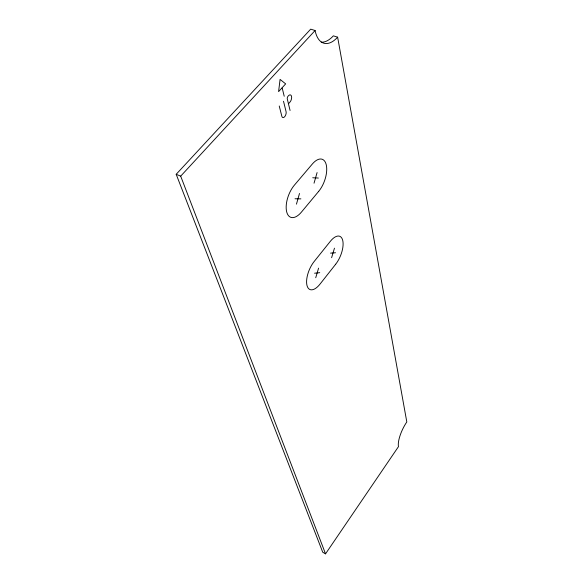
<?xml version="1.0" encoding="UTF-8"?>
<svg xmlns="http://www.w3.org/2000/svg" width="583" height="583" viewBox="0 0 583 583"><rect width="100%" height="100%" fill="white"/><g stroke="black" fill="none" stroke-linecap="round" stroke-linejoin="round"><path stroke-width="0.87" d="M296.448 204.159L299.502 193.461M314.026 183.2L317.094 172.575M315.731 277.727L318.58 268.144M331.61 257.693L334.467 248.169M337.63 37.174A33.639 16.718 -75.3 0 1 315.097 30.513L310.688 29.15L176.19 174.295L322.734 552.239L325.54 553.85L398.466 446.644A19.363 6.347 -64.2 0 1 406.81 421.946L337.63 37.174L333.338 35.847A33.566 16.798 -75.4 0 1 321.218 42.165M288.694 103.504L289.948 102.112A4.234 2.215 -72.6 0 0 291.529 96.348A4.234 2.215 -72.6 0 0 288.425 95.801L288.068 96.195A2.062 1.086 -72.6 0 0 287.295 99.008L290.079 110.471M281.88 88.018L278.587 91.633L280.08 79.405L285.648 83.879L282.128 87.749L284.22 96.261M325.54 553.85L180.686 176.146L315.097 30.513M314.55 273.208L319.739 272.676M330.532 253.124L335.524 252.76M295.034 198.759L300.886 198.869M312.736 177.749L318.354 178.048M176.19 174.295L180.686 176.146M279.235 105.989L281.851 116.316A3.782 1.989 -72 0 0 284.65 116.731A3.782 1.989 -72 0 0 286.064 111.593L283.506 101.253M335.67 264.237L320.038 284.081A18.117 8.308 -66.8 0 1 307.001 285.517A18.117 8.308 -66.8 0 1 314.186 261.476L330.335 241.326A17.935 8.111 -67.4 0 1 342.746 240.509A17.935 8.111 -67.4 0 1 335.67 264.237M318.69 191.348L301.418 212.117A19.909 9.875 -68.9 0 1 286.705 211.95A19.909 9.875 -68.9 0 1 294.43 185.095L312.328 164.027A19.727 9.598 -69.7 0 1 326.276 164.88A19.727 9.598 -69.7 0 1 318.69 191.348"/></g></svg>
